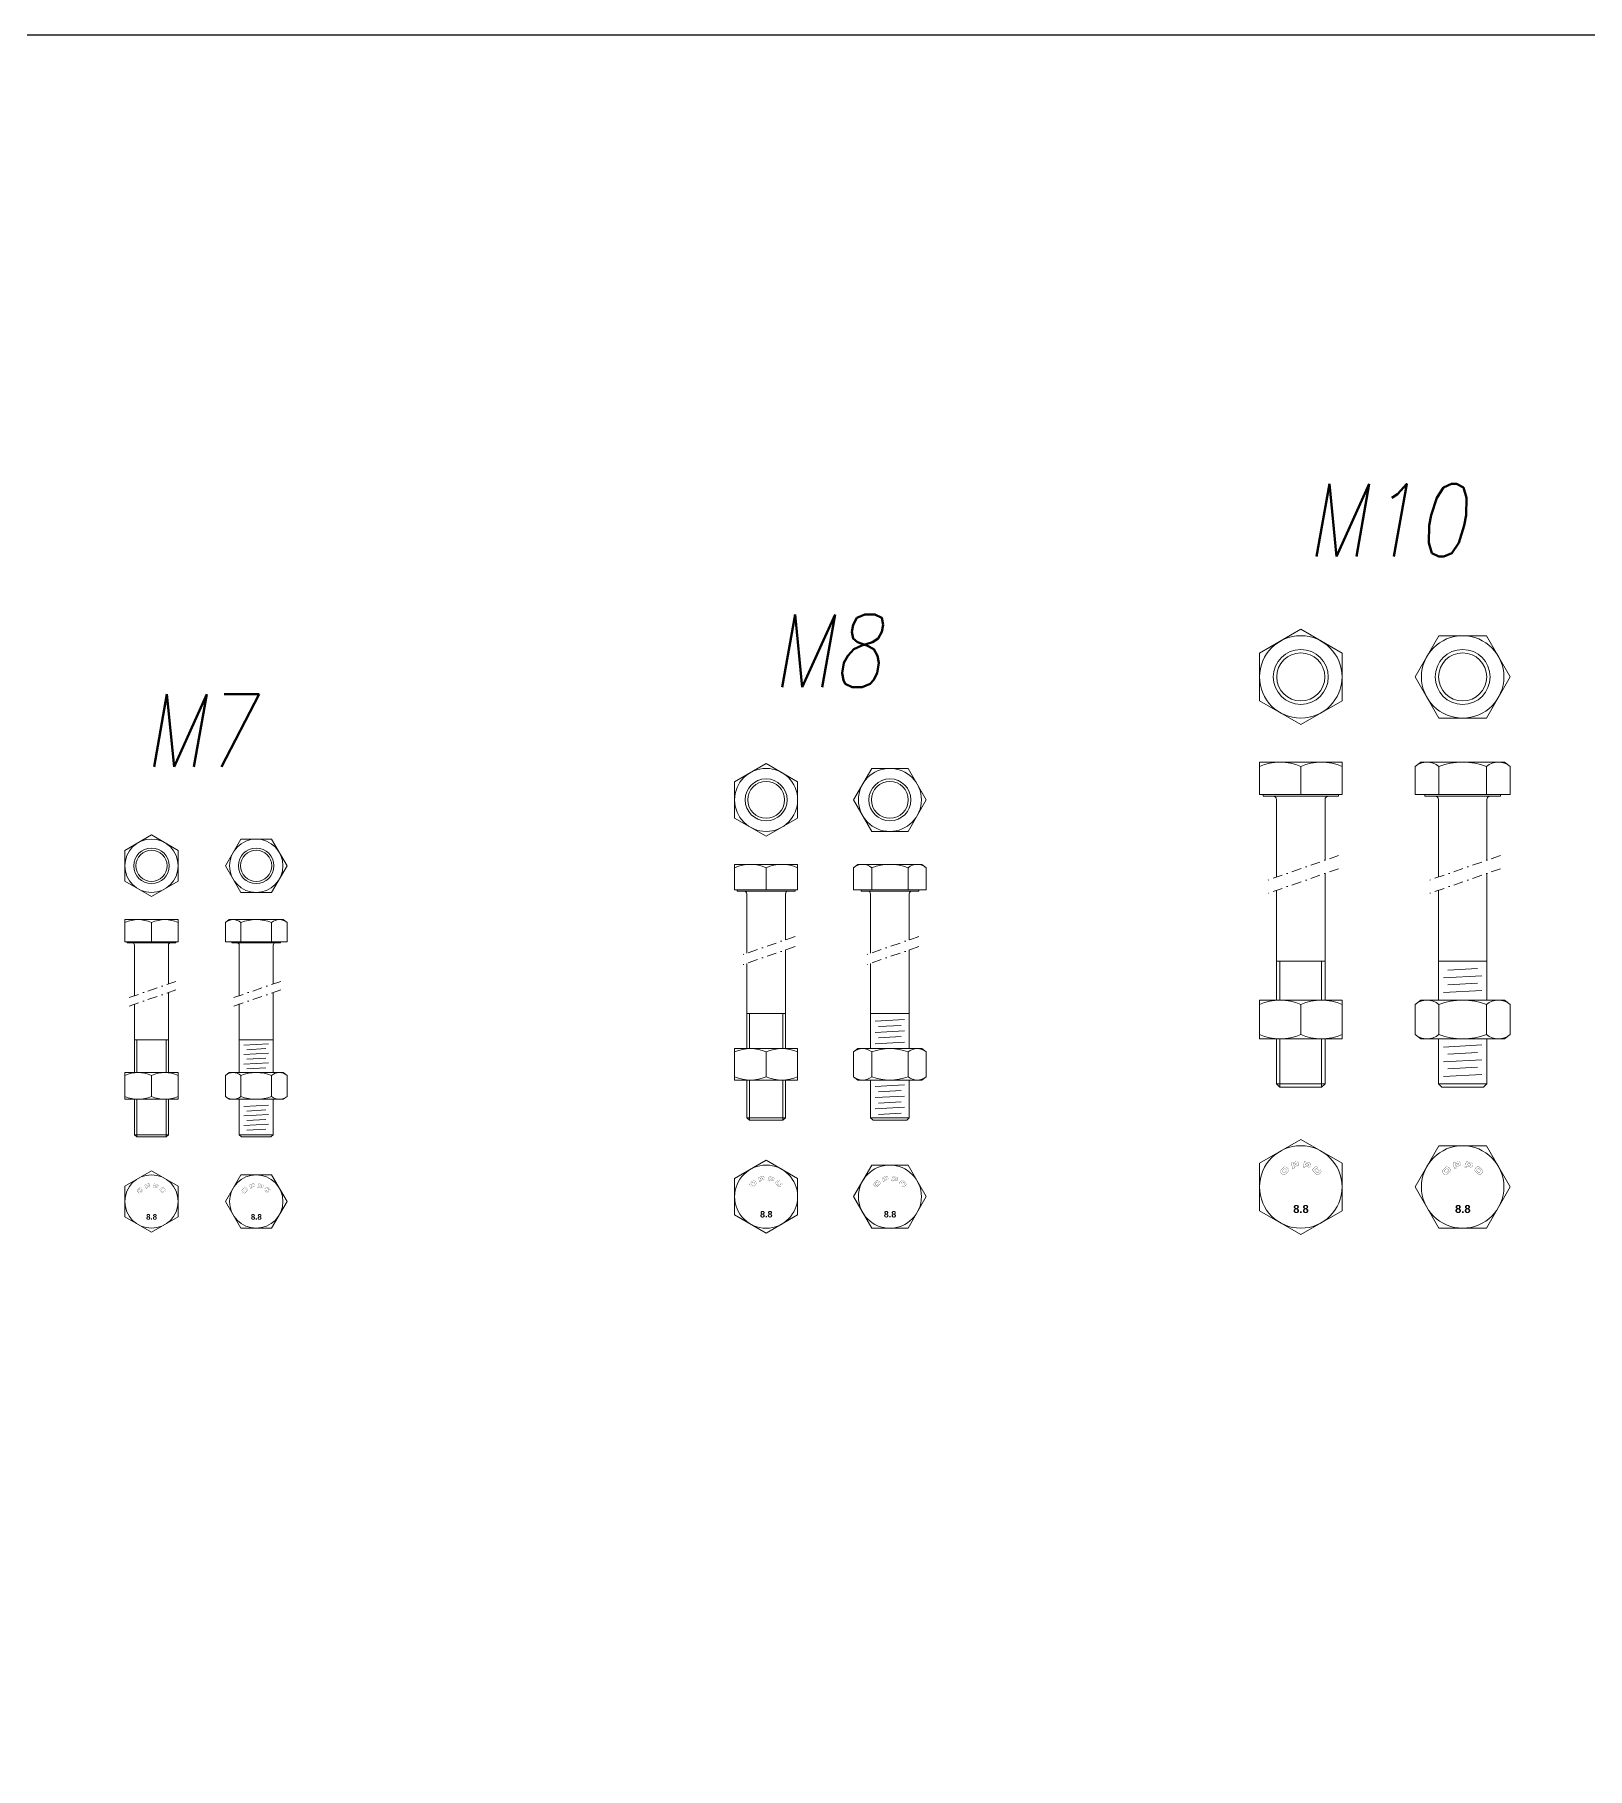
# Model space of a CAD drawing. Header units: millimetres. Extents: x -6949 to 305728, y -55091 to 76684.
# Drawn here: x 772.4 to 1092.6, y -47584.3 to -47226.8 of the extents above; entities that cross this region are included whole.
import ezdxf
from ezdxf.enums import TextEntityAlignment as Align

# ---------------------------------------------------------------- set-up
doc = ezdxf.new("R2010")
doc.units = ezdxf.units.MM
doc.linetypes.add('TRATTO-PUNTO', pattern=[1, 0.5, -0.25, 0, -0.25])
doc.layers.add('bulloni', color=5, linetype='Continuous', lineweight=18)
doc.styles.add('NEGATIVO', font='swissbo.ttf', dxfattribs={"width": 0.8, "oblique": 10})
doc.styles.add('ROMANS', font='romans.shx', dxfattribs={"width": 0.8, "oblique": 10})

msp = doc.modelspace()

# ---------------------------------------------------------------- linework, layer by layer
at = {"color": 251}
msp.add_lwpolyline([(452.3171, -47226.7957), (1779.3608, -47226.7957), (1779.3608, -47941.7281), (452.3171, -47941.7281)], close=True, dxfattribs=at)
at = {"layer": 'bulloni'}
for p, q in [((1041.9903, -47376.8067), (1024.9903, -47376.8067)), ((1024.9903, -47376.8067), (1024.9903, -47383.4525)), ((1033.4903, -47377.6966), (1033.4903, -47383.4525)), ((1041.9903, -47376.8067), (1041.9903, -47383.4525)), ((1058.2226, -47376.8067), (1057.0493, -47377.6966)), ((1057.0493, -47377.6966), (1057.0493, -47383.4525)), ((1075.506, -47376.8067), (1058.2226, -47376.8067)), ((1061.9568, -47383.4525), (1061.9568, -47377.6966)), ((1071.7718, -47377.6966), (1071.7718, -47383.4525)), ((1075.506, -47376.8067), (1076.6793, -47377.6966)), ((1076.6793, -47377.6966), (1076.6793, -47383.4525)), ((1041.9903, -47383.4525), (1024.9903, -47383.4525)), ((1025.6987, -47383.4525), (1025.6987, -47383.8067)), ((1041.282, -47383.8067), (1025.6987, -47383.8067)), ((1028.4903, -47400.4943), (1028.4903, -47384.515)), ((1038.4903, -47397.0267), (1038.4903, -47384.515)), ((1041.282, -47383.4525), (1041.282, -47383.8067)), ((1076.6793, -47383.4525), (1057.0493, -47383.4525)), ((1059.0726, -47383.4525), (1059.0726, -47383.8067)), ((1074.656, -47383.8067), (1059.0726, -47383.8067)), ((1061.8643, -47400.4943), (1061.8643, -47384.515)), ((1071.8643, -47397.0267), (1071.8643, -47384.515)), ((1074.656, -47383.4525), (1074.656, -47383.8067)), ((929.7545, -47397.8769), (916.7545, -47397.8769)), ((916.7545, -47397.8769), (916.7545, -47403.1061)), ((923.2545, -47398.5574), (923.2545, -47403.1061)), ((929.7545, -47397.8769), (929.7545, -47403.1061)), ((942.1675, -47397.8769), (941.2703, -47398.5574)), ((941.2703, -47398.5574), (941.2703, -47403.1061)), ((955.3841, -47397.8769), (942.1675, -47397.8769)), ((945.023, -47403.1061), (945.023, -47398.5574)), ((952.5286, -47398.5574), (952.5286, -47403.1061)), ((955.3841, -47397.8769), (956.2814, -47398.5574)), ((956.2814, -47398.5574), (956.2814, -47403.1061)), ((1038.4903, -47425.8528), (1038.4903, -47399.7571)), ((1071.8643, -47425.8528), (1071.8643, -47399.7571)), ((929.7545, -47403.1061), (916.7545, -47403.1061)), ((917.2962, -47403.1061), (917.2962, -47403.3769)), ((929.2129, -47403.3769), (917.2962, -47403.3769)), ((929.2129, -47403.1061), (929.2129, -47403.3769)), ((956.2814, -47403.1061), (941.2703, -47403.1061)), ((942.8175, -47403.1061), (942.8175, -47403.3769)), ((954.7341, -47403.3769), (942.8175, -47403.3769)), ((954.7341, -47403.1061), (954.7341, -47403.3769)), ((1028.4903, -47425.8528), (1028.4903, -47403.2247)), ((1061.8643, -47425.8528), (1061.8643, -47403.2247)), ((919.2545, -47416.1992), (919.2545, -47403.9186)), ((927.2545, -47413.4251), (927.2545, -47403.9186)), ((944.7758, -47416.1992), (944.7758, -47403.9186)), ((952.7758, -47413.4251), (952.7758, -47403.9186)), ((802.0234, -47409.2711), (791.0234, -47409.2711)), ((791.0234, -47409.2711), (791.0234, -47413.8419)), ((796.5234, -47409.8469), (796.5234, -47413.8419)), ((802.0234, -47409.2711), (802.0234, -47413.8419)), ((812.5266, -47409.2711), (811.7674, -47409.8469)), ((811.7674, -47409.8469), (811.7674, -47413.8419)), ((823.71, -47409.2711), (812.5266, -47409.2711)), ((814.9429, -47413.8419), (814.9429, -47409.8469)), ((821.2937, -47409.8469), (821.2937, -47413.8419)), ((823.71, -47409.2711), (824.4691, -47409.8469)), ((824.4691, -47409.8469), (824.4691, -47413.8419)), ((802.0234, -47413.8419), (791.0234, -47413.8419)), ((791.4817, -47413.8419), (791.4817, -47414.0711)), ((801.565, -47414.0711), (791.4817, -47414.0711)), ((801.565, -47413.8419), (801.565, -47414.0711)), ((824.4691, -47413.8419), (811.7674, -47413.8419)), ((813.0766, -47413.8419), (813.0766, -47414.0711)), ((823.16, -47414.0711), (813.0766, -47414.0711)), ((823.16, -47413.8419), (823.16, -47414.0711)), ((793.0234, -47424.9607), (793.0234, -47414.5294)), ((800.0234, -47422.5334), (800.0234, -47414.5294)), ((814.6183, -47424.8914), (814.6183, -47414.5294)), ((821.6183, -47422.6028), (821.6183, -47414.5294)), ((927.2545, -47435.8567), (927.2545, -47415.5131)), ((952.7758, -47435.8567), (952.7758, -47415.5131)), ((1038.4903, -47417.8067), (1028.4903, -47417.8067)), ((1029.1987, -47425.8528), (1029.1987, -47417.8067)), ((1037.782, -47425.8528), (1037.782, -47417.8067)), ((1071.8643, -47417.8067), (1061.8643, -47417.8067)), ((1071.8643, -47417.8067), (1061.8643, -47417.8067)), ((919.2545, -47435.8567), (919.2545, -47418.2872)), ((944.7758, -47435.8567), (944.7758, -47418.2872)), ((1062.9179, -47421.2639), (1070.8107, -47420.8225)), ((1063.8286, -47419.6951), (1069.9, -47419.3556)), ((800.0234, -47440.8146), (800.0234, -47424.3002)), ((821.6183, -47440.8146), (821.6183, -47424.3695)), ((1062.9179, -47424.2996), (1070.8107, -47423.8582)), ((1063.8286, -47422.7309), (1069.9, -47422.3913)), ((793.0234, -47440.8146), (793.0234, -47426.7275)), ((814.6183, -47440.8146), (814.6183, -47426.6581)), ((1041.9903, -47425.8528), (1024.9903, -47425.8528)), ((1024.9903, -47425.8528), (1024.9903, -47433.8528)), ((1033.4903, -47426.7427), (1033.4903, -47432.9628)), ((1041.9903, -47425.8528), (1041.9903, -47433.8528)), ((1058.2226, -47425.8528), (1057.0493, -47426.7427)), ((1057.0493, -47426.7427), (1057.0493, -47432.9628)), ((1075.506, -47425.8528), (1058.2226, -47425.8528)), ((1061.9568, -47432.9628), (1061.9568, -47426.7427)), ((1071.7718, -47426.7427), (1071.7718, -47432.9628)), ((1075.506, -47425.8528), (1076.6793, -47426.7427)), ((1076.6793, -47426.7427), (1076.6793, -47432.9628)), ((927.2545, -47428.6496), (919.2545, -47428.6496)), ((919.7962, -47435.8567), (919.7962, -47428.6496)), ((926.7129, -47435.8567), (926.7129, -47428.6496)), ((952.7758, -47428.6496), (944.7758, -47428.6496)), ((952.7758, -47428.6496), (944.7758, -47428.6496)), ((945.758, -47430.2041), (951.7937, -47429.8666)), ((945.758, -47432.5256), (951.7937, -47432.188)), ((946.4544, -47431.3259), (951.0972, -47431.0662)), ((800.0234, -47434.0711), (793.0234, -47434.0711)), ((793.4817, -47440.8146), (793.4817, -47434.0711)), ((799.565, -47440.8146), (799.565, -47434.0711)), ((821.6183, -47434.0711), (814.6183, -47434.0711)), ((815.5647, -47435.14), (820.6719, -47434.8544)), ((945.758, -47434.847), (951.7937, -47434.5094)), ((946.4544, -47433.6473), (951.0972, -47433.3877)), ((1041.9903, -47433.8528), (1024.9903, -47433.8528)), ((1028.4903, -47443.0983), (1028.4903, -47433.8528)), ((1029.1987, -47443.8067), (1029.1987, -47433.8528)), ((1037.782, -47443.8067), (1037.782, -47433.8528)), ((1038.4903, -47443.0983), (1038.4903, -47433.8528)), ((1058.2226, -47433.8528), (1057.0493, -47432.9628)), ((1075.506, -47433.8528), (1058.2226, -47433.8528)), ((1061.8643, -47443.0983), (1061.8643, -47433.8528)), ((1062.9179, -47435.5487), (1070.8107, -47435.1073)), ((1071.8643, -47443.0983), (1071.8643, -47433.8528)), ((1075.506, -47433.8528), (1076.6793, -47432.9628)), ((815.5647, -47437.1043), (820.6719, -47436.8187)), ((815.5647, -47439.0686), (820.6719, -47438.7829)), ((816.154, -47436.0892), (820.0826, -47435.8695)), ((816.154, -47438.0535), (820.0826, -47437.8338)), ((929.7545, -47435.8567), (916.7545, -47435.8567)), ((916.7545, -47435.8567), (916.7545, -47442.3567)), ((923.2545, -47436.5372), (923.2545, -47441.6761)), ((929.7545, -47435.8567), (929.7545, -47442.3567)), ((942.1675, -47435.8567), (941.2703, -47436.5372)), ((941.2703, -47436.5372), (941.2703, -47441.6761)), ((955.3841, -47435.8567), (942.1675, -47435.8567)), ((945.023, -47441.6761), (945.023, -47436.5372)), ((952.5286, -47436.5372), (952.5286, -47441.6761)), ((955.3841, -47435.8567), (956.2814, -47436.5372)), ((956.2814, -47436.5372), (956.2814, -47441.6761)), ((1062.9179, -47438.5845), (1070.8107, -47438.143)), ((1063.8286, -47437.0157), (1069.9, -47436.6761)), ((802.0234, -47440.8146), (791.0234, -47440.8146)), ((791.0234, -47440.8146), (791.0234, -47446.3146)), ((796.5234, -47441.3905), (796.5234, -47445.7388)), ((802.0234, -47440.8146), (802.0234, -47446.3146)), ((812.5266, -47440.8146), (811.7674, -47441.3905)), ((811.7674, -47441.3905), (811.7674, -47445.7388)), ((823.71, -47440.8146), (812.5266, -47440.8146)), ((814.9429, -47445.7388), (814.9429, -47441.3905)), ((816.154, -47440.0178), (820.0826, -47439.798)), ((821.2937, -47441.3905), (821.2937, -47445.7388)), ((823.71, -47440.8146), (824.4691, -47441.3905)), ((824.4691, -47441.3905), (824.4691, -47445.7388)), ((929.7545, -47442.3567), (916.7545, -47442.3567)), ((919.2545, -47450.1079), (919.2545, -47442.3567)), ((919.7962, -47450.6496), (919.7962, -47442.3567)), ((926.7129, -47450.6496), (926.7129, -47442.3567)), ((927.2545, -47450.1079), (927.2545, -47442.3567)), ((942.1675, -47442.3567), (941.2703, -47441.6761)), ((955.3841, -47442.3567), (942.1675, -47442.3567)), ((944.7758, -47450.1079), (944.7758, -47442.3567)), ((952.7758, -47450.1079), (952.7758, -47442.3567)), ((955.3841, -47442.3567), (956.2814, -47441.6761)), ((1062.9179, -47441.6202), (1070.8107, -47441.1787)), ((1063.8286, -47440.0514), (1069.9, -47439.7118)), ((802.0234, -47446.3146), (791.0234, -47446.3146)), ((793.0234, -47453.6128), (793.0234, -47446.3146)), ((793.4817, -47454.0711), (793.4817, -47446.3146)), ((799.565, -47454.0711), (799.565, -47446.3146)), ((800.0234, -47453.6128), (800.0234, -47446.3146)), ((812.5266, -47446.3146), (811.7674, -47445.7388)), ((823.71, -47446.3146), (812.5266, -47446.3146)), ((814.6183, -47453.6128), (814.6183, -47446.3146)), ((821.6183, -47453.6128), (821.6183, -47446.3146)), ((823.71, -47446.3146), (824.4691, -47445.7388)), ((945.758, -47443.6536), (951.7937, -47443.316)), ((945.758, -47445.975), (951.7937, -47445.6374)), ((946.4544, -47444.7754), (951.0972, -47444.5157)), ((1029.1987, -47443.8067), (1028.4903, -47443.0983)), ((1038.4903, -47443.0983), (1028.4903, -47443.0983)), ((1037.782, -47443.8067), (1029.1987, -47443.8067)), ((1038.4903, -47443.0983), (1037.782, -47443.8067)), ((1062.5726, -47443.8067), (1061.8643, -47443.0983)), ((1071.8643, -47443.0983), (1061.8643, -47443.0983)), ((1071.156, -47443.8067), (1062.5726, -47443.8067)), ((1071.8643, -47443.0983), (1071.156, -47443.8067)), ((815.5647, -47447.7817), (820.6719, -47447.4961)), ((815.5647, -47449.746), (820.6719, -47449.4604)), ((816.154, -47448.7309), (820.0826, -47448.5112)), ((945.758, -47448.2964), (951.7937, -47447.9589)), ((946.4544, -47447.0968), (951.0972, -47446.8371)), ((946.4544, -47449.4182), (951.0972, -47449.1585)), ((793.4817, -47454.0711), (793.0234, -47453.6128)), ((800.0234, -47453.6128), (793.0234, -47453.6128)), ((800.0234, -47453.6128), (799.565, -47454.0711)), ((815.0766, -47454.0711), (814.6183, -47453.6128)), ((814.6183, -47453.6128), (821.6183, -47453.6128)), ((815.5647, -47451.7103), (820.6719, -47451.4246)), ((816.154, -47450.6952), (820.0826, -47450.4755)), ((816.154, -47452.6595), (820.0826, -47452.4397)), ((821.6183, -47453.6128), (821.16, -47454.0711)), ((919.7962, -47450.6496), (919.2545, -47450.1079)), ((927.2545, -47450.1079), (919.2545, -47450.1079)), ((926.7129, -47450.6496), (919.7962, -47450.6496)), ((927.2545, -47450.1079), (926.7129, -47450.6496)), ((945.3175, -47450.6496), (944.7758, -47450.1079)), ((952.7758, -47450.1079), (944.7758, -47450.1079)), ((952.2341, -47450.6496), (945.3175, -47450.6496)), ((952.7758, -47450.1079), (952.2341, -47450.6496)), ((799.565, -47454.0711), (793.4817, -47454.0711)), ((821.16, -47454.0711), (815.0766, -47454.0711))]:
    msp.add_line(p, q, dxfattribs=at)
at = {"layer": 'bulloni', "linetype": 'TRATTO-PUNTO', "ltscale": 4}
for p, q in [((1041.2908, -47396.0556), (1026.2583, -47401.2682)), ((1074.6648, -47396.0556), (1059.6323, -47401.2682)), ((1041.2908, -47398.786), (1026.2583, -47403.9987)), ((1074.6648, -47398.786), (1059.6323, -47403.9987)), ((929.2196, -47412.7437), (917.7242, -47416.7298)), ((954.7409, -47412.7437), (943.2455, -47416.7298)), ((929.2196, -47414.8317), (917.7242, -47418.8178)), ((954.7409, -47414.8317), (943.2455, -47418.8178)), ((801.5707, -47421.9969), (791.8438, -47425.3697)), ((801.5707, -47423.7636), (791.8438, -47427.1365)), ((823.1656, -47421.9969), (813.4388, -47425.3697)), ((823.1656, -47423.7636), (813.4388, -47427.1365))]:
    msp.add_line(p, q, dxfattribs=at)
at = {"layer": 'bulloni'}
for points in [[(1033.4903, -47369.039), (1041.9903, -47364.1315), (1041.9903, -47354.3166), (1033.4903, -47349.4091), (1024.9903, -47354.3166), (1024.9903, -47364.1315)], [(1057.0493, -47359.2241), (1061.9568, -47367.7241), (1071.7718, -47367.7241), (1076.6793, -47359.2241), (1071.7718, -47350.7241), (1061.9568, -47350.7241)], [(923.2545, -47392.084), (929.7545, -47388.3312), (929.7545, -47380.8257), (923.2545, -47377.0729), (916.7545, -47380.8257), (916.7545, -47388.3312)], [(941.2703, -47384.5784), (945.023, -47391.0784), (952.5286, -47391.0784), (956.2814, -47384.5784), (952.5286, -47378.0784), (945.023, -47378.0784)], [(796.5234, -47404.5156), (802.0234, -47401.3401), (802.0234, -47394.9893), (796.5234, -47391.8139), (791.0234, -47394.9893), (791.0234, -47401.3401)], [(811.7674, -47398.1647), (814.9429, -47403.6647), (821.2937, -47403.6647), (824.4691, -47398.1647), (821.2937, -47392.6647), (814.9429, -47392.6647)], [(1033.4903, -47474.2042), (1041.9903, -47469.2967), (1041.9903, -47459.4817), (1033.4903, -47454.5743), (1024.9903, -47459.4817), (1024.9903, -47469.2967)], [(1057.0493, -47464.3892), (1061.9568, -47472.8892), (1071.7718, -47472.8892), (1076.6793, -47464.3892), (1071.7718, -47455.8892), (1061.9568, -47455.8892)], [(923.2545, -47473.8948), (929.7545, -47470.142), (929.7545, -47462.6364), (923.2545, -47458.8837), (916.7545, -47462.6364), (916.7545, -47470.142)], [(941.2703, -47466.3892), (945.023, -47472.8892), (952.5286, -47472.8892), (956.2814, -47466.3892), (952.5286, -47459.8892), (945.023, -47459.8892)], [(796.5234, -47473.7401), (802.0234, -47470.5646), (802.0234, -47464.2138), (796.5234, -47461.0384), (791.0234, -47464.2138), (791.0234, -47470.5646)], [(811.7674, -47467.3892), (814.9429, -47472.8892), (821.2937, -47472.8892), (824.4691, -47467.3892), (821.2937, -47461.8892), (814.9429, -47461.8892)]]:
    msp.add_lwpolyline(points, close=True, dxfattribs=at)
for points, const_width in [([(1030.8429, -47460.6018), (1030.9691, -47460.7833), (1030.9925, -47460.9489), (1030.9216, -47461.1146), (1030.7797, -47461.2882), (1030.3614, -47461.7064), (1030.1878, -47461.8483), (1030.022, -47461.9194), (1029.8526, -47461.8997), (1029.675, -47461.7696), (1029.4186, -47461.5131), (1029.2884, -47461.3355), (1029.2686, -47461.166), (1029.3397, -47461.0002), (1029.4856, -47460.8306), (1029.9039, -47460.4124), (1030.0734, -47460.2664), (1030.2391, -47460.1955), (1030.4049, -47460.2191), (1030.5864, -47460.3453), (1030.8429, -47460.6018)], 0.0452), ([(1030.397, -47460.7005), (1030.2391, -47460.5979), (1030.1563, -47460.6096), (1030.0616, -47460.6807), (1029.7539, -47460.9884), (1029.6789, -47461.087), (1029.6671, -47461.1699), (1029.6988, -47461.2487), (1029.7697, -47461.3278), (1029.8565, -47461.4146), (1029.9394, -47461.4894), (1030.0183, -47461.5211), (1030.0931, -47461.5093), (1030.1801, -47461.4382), (1030.5114, -47461.1068), (1030.5785, -47461.0239), (1030.5903, -47460.9491), (1030.5587, -47460.8701), (1030.4838, -47460.7873), (1030.397, -47460.7005)], 0.0452), ([(1031.804, -47460.5997), (1032.1544, -47460.5059), (1032.0764, -47460.2149), (1032.7824, -47460.0257), (1032.9354, -47459.95), (1033.0092, -47459.8379), (1033.0313, -47459.7049), (1033.013, -47459.5711), (1032.9855, -47459.4687), (1032.9273, -47459.3168), (1032.8294, -47459.2103), (1032.6786, -47459.1641), (1032.4598, -47459.1879), (1031.495, -47459.4464), (1031.804, -47460.5997)], 0.0452), ([(1031.9205, -47459.6329), (1032.4433, -47459.4928), (1032.5705, -47459.4933), (1032.6287, -47459.5816), (1032.6403, -47459.6249), (1032.6379, -47459.7237), (1032.5564, -47459.786), (1032.0014, -47459.9347), (1031.9205, -47459.6329)], 0.0452), ([(1033.9425, -47460.294), (1034.2929, -47460.3878), (1034.3708, -47460.0969), (1035.0766, -47460.286), (1035.2471, -47460.2969), (1035.3671, -47460.2368), (1035.4528, -47460.1326), (1035.5036, -47460.0076), (1035.531, -47459.9052), (1035.5568, -47459.7445), (1035.5253, -47459.6033), (1035.4175, -47459.4879), (1035.2161, -47459.3991), (1034.2515, -47459.1407), (1033.9425, -47460.294)], 0.0452), ([(1034.5268, -47459.5149), (1035.0493, -47459.6549), (1035.1592, -47459.7189), (1035.1657, -47459.8246), (1035.1541, -47459.8678), (1035.1026, -47459.9522), (1035.0009, -47459.9654), (1034.4459, -47459.8167), (1034.5268, -47459.5149)], 0.0452), ([(1036.1041, -47460.5692), (1035.9778, -47460.7507), (1035.9544, -47460.9164), (1036.0253, -47461.082), (1036.1672, -47461.2556), (1036.5855, -47461.6738), (1036.7591, -47461.8157), (1036.9249, -47461.8869), (1037.0943, -47461.8671), (1037.2719, -47461.737), (1037.5284, -47461.4805), (1037.6585, -47461.3029), (1037.6783, -47461.1334), (1037.6072, -47460.9676), (1037.4613, -47460.798), (1037.043, -47460.3798), (1036.8735, -47460.2339), (1036.7078, -47460.1629), (1036.542, -47460.1865), (1036.3605, -47460.3127), (1036.1041, -47460.5692)], 0.0452), ([(1036.55, -47460.6679), (1036.7078, -47460.5653), (1036.7906, -47460.577), (1036.8853, -47460.6481), (1037.193, -47460.9558), (1037.268, -47461.0544), (1037.2798, -47461.1373), (1037.2481, -47461.2161), (1037.1772, -47461.2952), (1037.0904, -47461.382), (1037.0075, -47461.4568), (1036.9286, -47461.4885), (1036.8538, -47461.4767), (1036.7668, -47461.4056), (1036.4355, -47461.0742), (1036.3685, -47460.9913), (1036.3567, -47460.9165), (1036.3882, -47460.8375), (1036.4632, -47460.7547), (1036.55, -47460.6679)], 0.0452), ([(1064.2168, -47460.6018), (1064.3431, -47460.7833), (1064.3665, -47460.9489), (1064.2956, -47461.1146), (1064.1536, -47461.2882), (1063.7354, -47461.7064), (1063.5618, -47461.8483), (1063.396, -47461.9194), (1063.2266, -47461.8997), (1063.049, -47461.7696), (1062.7925, -47461.5131), (1062.6624, -47461.3355), (1062.6426, -47461.166), (1062.7137, -47461.0002), (1062.8596, -47460.8306), (1063.2779, -47460.4124), (1063.4474, -47460.2664), (1063.6131, -47460.1955), (1063.7789, -47460.2191), (1063.9604, -47460.3453), (1064.2168, -47460.6018)], 0.0452), ([(1063.7709, -47460.7005), (1063.6131, -47460.5979), (1063.5303, -47460.6096), (1063.4356, -47460.6807), (1063.1279, -47460.9884), (1063.0529, -47461.087), (1063.0411, -47461.1699), (1063.0728, -47461.2487), (1063.1437, -47461.3278), (1063.2305, -47461.4146), (1063.3134, -47461.4894), (1063.3923, -47461.5211), (1063.4671, -47461.5093), (1063.5541, -47461.4382), (1063.8854, -47461.1068), (1063.9524, -47461.0239), (1063.9642, -47460.9491), (1063.9327, -47460.8701), (1063.8577, -47460.7873), (1063.7709, -47460.7005)], 0.0452), ([(1065.178, -47460.5997), (1065.5284, -47460.5059), (1065.4504, -47460.2149), (1066.1564, -47460.0257), (1066.3093, -47459.95), (1066.3832, -47459.8379), (1066.4053, -47459.7049), (1066.3869, -47459.5711), (1066.3595, -47459.4687), (1066.3013, -47459.3168), (1066.2034, -47459.2103), (1066.0526, -47459.1641), (1065.8337, -47459.1879), (1064.869, -47459.4464), (1065.178, -47460.5997)], 0.0452), ([(1065.2945, -47459.6329), (1065.8172, -47459.4928), (1065.9444, -47459.4933), (1066.0026, -47459.5816), (1066.0142, -47459.6249), (1066.0119, -47459.7237), (1065.9303, -47459.786), (1065.3753, -47459.9347), (1065.2945, -47459.6329)], 0.0452), ([(1067.3165, -47460.294), (1067.6668, -47460.3878), (1067.7448, -47460.0969), (1068.4506, -47460.286), (1068.6211, -47460.2969), (1068.7411, -47460.2368), (1068.8267, -47460.1326), (1068.8775, -47460.0076), (1068.905, -47459.9052), (1068.9307, -47459.7445), (1068.8992, -47459.6033), (1068.7915, -47459.4879), (1068.59, -47459.3991), (1067.6255, -47459.1407), (1067.3165, -47460.294)], 0.0452), ([(1067.9007, -47459.5149), (1068.4233, -47459.6549), (1068.5332, -47459.7189), (1068.5397, -47459.8246), (1068.5281, -47459.8678), (1068.4766, -47459.9522), (1068.3749, -47459.9654), (1067.8199, -47459.8167), (1067.9007, -47459.5149)], 0.0452), ([(1069.478, -47460.5692), (1069.3518, -47460.7507), (1069.3284, -47460.9164), (1069.3993, -47461.082), (1069.5412, -47461.2556), (1069.9595, -47461.6738), (1070.1331, -47461.8157), (1070.2989, -47461.8869), (1070.4683, -47461.8671), (1070.6459, -47461.737), (1070.9023, -47461.4805), (1071.0324, -47461.3029), (1071.0523, -47461.1334), (1070.9812, -47460.9676), (1070.8353, -47460.798), (1070.417, -47460.3798), (1070.2475, -47460.2339), (1070.0818, -47460.1629), (1069.916, -47460.1865), (1069.7345, -47460.3127), (1069.478, -47460.5692)], 0.0452), ([(1069.9239, -47460.6679), (1070.0818, -47460.5653), (1070.1646, -47460.577), (1070.2593, -47460.6481), (1070.567, -47460.9558), (1070.642, -47461.0544), (1070.6538, -47461.1373), (1070.6221, -47461.2161), (1070.5512, -47461.2952), (1070.4644, -47461.382), (1070.3815, -47461.4568), (1070.3026, -47461.4885), (1070.2278, -47461.4767), (1070.1408, -47461.4056), (1069.8095, -47461.0742), (1069.7424, -47460.9913), (1069.7306, -47460.9165), (1069.7622, -47460.8375), (1069.8371, -47460.7547), (1069.9239, -47460.6679)], 0.0452), ([(795.343, -47464.7366), (795.5882, -47464.6709), (795.5336, -47464.4672), (796.0278, -47464.3348), (796.1349, -47464.2817), (796.1866, -47464.2033), (796.2021, -47464.1102), (796.1892, -47464.0166), (796.17, -47463.9449), (796.1293, -47463.8385), (796.0607, -47463.7639), (795.9552, -47463.7316), (795.802, -47463.7483), (795.1266, -47463.9293), (795.343, -47464.7366)], 0.0316), ([(795.4245, -47464.0598), (795.7904, -47463.9618), (795.8795, -47463.9621), (795.9202, -47464.0239), (795.9283, -47464.0542), (795.9267, -47464.1234), (795.8696, -47464.167), (795.4811, -47464.2711), (795.4245, -47464.0598)], 0.0316), ([(796.8399, -47464.5225), (797.0851, -47464.5883), (797.1397, -47464.3846), (797.6338, -47464.517), (797.7531, -47464.5246), (797.8371, -47464.4825), (797.8971, -47464.4096), (797.9326, -47464.3221), (797.9518, -47464.2504), (797.9699, -47464.1379), (797.9478, -47464.0391), (797.8724, -47463.9583), (797.7314, -47463.8961), (797.0562, -47463.7152), (796.8399, -47464.5225)], 0.0316), ([(797.2489, -47463.9772), (797.6147, -47464.0752), (797.6916, -47464.12), (797.6961, -47464.194), (797.688, -47464.2242), (797.652, -47464.2833), (797.5808, -47464.2926), (797.1923, -47464.1885), (797.2489, -47463.9772)], 0.0316), ([(816.9379, -47464.7366), (817.1831, -47464.6709), (817.1286, -47464.4672), (817.6228, -47464.3348), (817.7298, -47464.2817), (817.7815, -47464.2033), (817.797, -47464.1102), (817.7841, -47464.0166), (817.7649, -47463.9449), (817.7242, -47463.8385), (817.6557, -47463.7639), (817.5501, -47463.7316), (817.3969, -47463.7483), (816.7216, -47463.9293), (816.9379, -47464.7366)], 0.0316), ([(817.0194, -47464.0598), (817.3854, -47463.9618), (817.4744, -47463.9621), (817.5151, -47464.0239), (817.5232, -47464.0542), (817.5216, -47464.1234), (817.4645, -47464.167), (817.076, -47464.2711), (817.0194, -47464.0598)], 0.0316), ([(818.4348, -47464.5225), (818.6801, -47464.5883), (818.7346, -47464.3846), (819.2287, -47464.517), (819.3481, -47464.5246), (819.4321, -47464.4825), (819.492, -47464.4096), (819.5276, -47464.3221), (819.5468, -47464.2504), (819.5648, -47464.1379), (819.5428, -47464.0391), (819.4673, -47463.9583), (819.3263, -47463.8961), (818.6511, -47463.7152), (818.4348, -47464.5225)], 0.0316), ([(818.8438, -47463.9772), (819.2096, -47464.0752), (819.2865, -47464.12), (819.2911, -47464.194), (819.283, -47464.2242), (819.2469, -47464.2833), (819.1757, -47464.2926), (818.7872, -47464.1885), (818.8438, -47463.9772)], 0.0316), ([(921.1366, -47463.3593), (921.2375, -47463.5045), (921.2563, -47463.637), (921.1995, -47463.7695), (921.086, -47463.9084), (920.7514, -47464.243), (920.6126, -47464.3565), (920.4799, -47464.4134), (920.3444, -47464.3976), (920.2023, -47464.2935), (919.9971, -47464.0884), (919.893, -47463.9463), (919.8771, -47463.8106), (919.934, -47463.678), (920.0508, -47463.5424), (920.3854, -47463.2077), (920.521, -47463.091), (920.6535, -47463.0342), (920.7862, -47463.0531), (920.9314, -47463.1541), (921.1366, -47463.3593)], 0.0361), ([(920.7799, -47463.4383), (920.6535, -47463.3562), (920.5873, -47463.3655), (920.5116, -47463.4224), (920.2654, -47463.6685), (920.2054, -47463.7474), (920.196, -47463.8137), (920.2213, -47463.8768), (920.2781, -47463.9401), (920.3475, -47464.0095), (920.4138, -47464.0694), (920.4769, -47464.0947), (920.5368, -47464.0852), (920.6063, -47464.0284), (920.8714, -47463.7633), (920.925, -47463.697), (920.9345, -47463.6371), (920.9093, -47463.5739), (920.8493, -47463.5077), (920.7799, -47463.4383)], 0.0361), ([(921.9055, -47463.3576), (922.1858, -47463.2825), (922.1234, -47463.0497), (922.6882, -47462.8984), (922.8106, -47462.8378), (922.8696, -47462.7481), (922.8873, -47462.6418), (922.8727, -47462.5348), (922.8507, -47462.4528), (922.8041, -47462.3313), (922.7258, -47462.246), (922.6052, -47462.2091), (922.4301, -47462.2282), (921.6583, -47462.435), (921.9055, -47463.3576)], 0.0361), ([(921.9987, -47462.5842), (922.4169, -47462.4721), (922.5186, -47462.4725), (922.5652, -47462.5431), (922.5745, -47462.5777), (922.5726, -47462.6568), (922.5074, -47462.7066), (922.0634, -47462.8256), (921.9987, -47462.5842)], 0.0361), ([(923.6163, -47463.113), (923.8966, -47463.1881), (923.9589, -47462.9553), (924.5236, -47463.1066), (924.66, -47463.1154), (924.756, -47463.0673), (924.8245, -47462.984), (924.8651, -47462.8839), (924.8871, -47462.802), (924.9077, -47462.6735), (924.8825, -47462.5605), (924.7963, -47462.4681), (924.6351, -47462.3971), (923.8635, -47462.1904), (923.6163, -47463.113)], 0.0361), ([(924.0837, -47462.4898), (924.5017, -47462.6018), (924.5897, -47462.653), (924.5949, -47462.7375), (924.5856, -47462.7721), (924.5444, -47462.8396), (924.463, -47462.8502), (924.019, -47462.7312), (924.0837, -47462.4898)], 0.0361), ([(925.3455, -47463.3332), (925.2446, -47463.4784), (925.2258, -47463.6109), (925.2826, -47463.7435), (925.3961, -47463.8823), (925.7307, -47464.2169), (925.8695, -47464.3304), (926.0022, -47464.3873), (926.1377, -47464.3715), (926.2798, -47464.2675), (926.485, -47464.0623), (926.5891, -47463.9202), (926.605, -47463.7846), (926.5481, -47463.6519), (926.4313, -47463.5163), (926.0967, -47463.1817), (925.9611, -47463.0649), (925.8286, -47463.0082), (925.6959, -47463.027), (925.5507, -47463.128), (925.3455, -47463.3332)], 0.0361), ([(925.7022, -47463.4122), (925.8286, -47463.3301), (925.8948, -47463.3394), (925.9705, -47463.3963), (926.2167, -47463.6425), (926.2767, -47463.7213), (926.2861, -47463.7877), (926.2608, -47463.8508), (926.204, -47463.914), (926.1346, -47463.9834), (926.0683, -47464.0433), (926.0052, -47464.0686), (925.9453, -47464.0592), (925.8758, -47464.0023), (925.6107, -47463.7372), (925.557, -47463.6709), (925.5476, -47463.611), (925.5728, -47463.5478), (925.6328, -47463.4816), (925.7022, -47463.4122)], 0.0361), ([(946.6578, -47463.3593), (946.7588, -47463.5045), (946.7776, -47463.637), (946.7208, -47463.7695), (946.6073, -47463.9084), (946.2727, -47464.243), (946.1338, -47464.3565), (946.0012, -47464.4134), (945.8657, -47464.3976), (945.7236, -47464.2935), (945.5184, -47464.0884), (945.4143, -47463.9463), (945.3984, -47463.8106), (945.4553, -47463.678), (945.5721, -47463.5424), (945.9067, -47463.2077), (946.0423, -47463.091), (946.1748, -47463.0342), (946.3075, -47463.0531), (946.4527, -47463.1541), (946.6578, -47463.3593)], 0.0361), ([(946.3011, -47463.4383), (946.1748, -47463.3562), (946.1086, -47463.3655), (946.0329, -47463.4224), (945.7867, -47463.6685), (945.7267, -47463.7474), (945.7172, -47463.8137), (945.7426, -47463.8768), (945.7993, -47463.9401), (945.8688, -47464.0095), (945.9351, -47464.0694), (945.9982, -47464.0947), (946.0581, -47464.0852), (946.1276, -47464.0284), (946.3927, -47463.7633), (946.4463, -47463.697), (946.4558, -47463.6371), (946.4306, -47463.5739), (946.3706, -47463.5077), (946.3011, -47463.4383)], 0.0361), ([(947.4268, -47463.3576), (947.7071, -47463.2825), (947.6447, -47463.0497), (948.2095, -47462.8984), (948.3318, -47462.8378), (948.3909, -47462.7481), (948.4086, -47462.6418), (948.3939, -47462.5348), (948.372, -47462.4528), (948.3254, -47462.3313), (948.2471, -47462.246), (948.1265, -47462.2091), (947.9514, -47462.2282), (947.1796, -47462.435), (947.4268, -47463.3576)], 0.0361), ([(947.5199, -47462.5842), (947.9382, -47462.4721), (948.0399, -47462.4725), (948.0865, -47462.5431), (948.0958, -47462.5777), (948.0939, -47462.6568), (948.0287, -47462.7066), (947.5846, -47462.8256), (947.5199, -47462.5842)], 0.0361), ([(949.1376, -47463.113), (949.4178, -47463.1881), (949.4802, -47462.9553), (950.0449, -47463.1066), (950.1813, -47463.1154), (950.2773, -47463.0673), (950.3458, -47462.984), (950.3864, -47462.8839), (950.4084, -47462.802), (950.429, -47462.6735), (950.4038, -47462.5605), (950.3176, -47462.4681), (950.1564, -47462.3971), (949.3848, -47462.1904), (949.1376, -47463.113)], 0.0361), ([(949.605, -47462.4898), (950.023, -47462.6018), (950.1109, -47462.653), (950.1161, -47462.7375), (950.1069, -47462.7721), (950.0657, -47462.8396), (949.9843, -47462.8502), (949.5403, -47462.7312), (949.605, -47462.4898)], 0.0361), ([(950.8668, -47463.3332), (950.7658, -47463.4784), (950.7471, -47463.6109), (950.8038, -47463.7435), (950.9174, -47463.8823), (951.252, -47464.2169), (951.3908, -47464.3304), (951.5235, -47464.3873), (951.659, -47464.3715), (951.8011, -47464.2675), (952.0063, -47464.0623), (952.1103, -47463.9202), (952.1262, -47463.7846), (952.0693, -47463.6519), (951.9526, -47463.5163), (951.618, -47463.1817), (951.4824, -47463.0649), (951.3498, -47463.0082), (951.2172, -47463.027), (951.072, -47463.128), (950.8668, -47463.3332)], 0.0361), ([(951.2235, -47463.4122), (951.3498, -47463.3301), (951.416, -47463.3394), (951.4918, -47463.3963), (951.738, -47463.6425), (951.798, -47463.7213), (951.8074, -47463.7877), (951.7821, -47463.8508), (951.7253, -47463.914), (951.6559, -47463.9834), (951.5895, -47464.0433), (951.5265, -47464.0686), (951.4666, -47464.0592), (951.397, -47464.0023), (951.132, -47463.7372), (951.0783, -47463.6709), (951.0689, -47463.611), (951.0941, -47463.5478), (951.1541, -47463.4816), (951.2235, -47463.4122)], 0.0361), ([(794.6701, -47464.738), (794.7585, -47464.8651), (794.7749, -47464.981), (794.7252, -47465.097), (794.6259, -47465.2185), (794.3331, -47465.5113), (794.2116, -47465.6106), (794.0956, -47465.6604), (793.977, -47465.6466), (793.8527, -47465.5555), (793.6731, -47465.376), (793.5821, -47465.2516), (793.5681, -47465.133), (793.6179, -47465.0169), (793.7201, -47464.8982), (794.0129, -47464.6054), (794.1315, -47464.5033), (794.2475, -47464.4536), (794.3636, -47464.4701), (794.4906, -47464.5585), (794.6701, -47464.738)], 0.0316), ([(794.358, -47464.8071), (794.2475, -47464.7353), (794.1896, -47464.7435), (794.1233, -47464.7932), (793.9079, -47465.0086), (793.8554, -47465.0776), (793.8471, -47465.1357), (793.8693, -47465.1909), (793.919, -47465.2462), (793.9797, -47465.307), (794.0377, -47465.3593), (794.0929, -47465.3815), (794.1453, -47465.3732), (794.2062, -47465.3235), (794.4381, -47465.0916), (794.4851, -47465.0335), (794.4933, -47464.9811), (794.4713, -47464.9258), (794.4188, -47464.8679), (794.358, -47464.8071)], 0.0316), ([(798.353, -47464.7152), (798.2646, -47464.8423), (798.2482, -47464.9582), (798.2979, -47465.0742), (798.3972, -47465.1957), (798.69, -47465.4885), (798.8115, -47465.5878), (798.9276, -47465.6376), (799.0461, -47465.6238), (799.1705, -47465.5327), (799.35, -47465.3531), (799.4411, -47465.2288), (799.455, -47465.1101), (799.4052, -47464.9941), (799.303, -47464.8754), (799.0103, -47464.5826), (798.8916, -47464.4805), (798.7756, -47464.4308), (798.6596, -47464.4473), (798.5325, -47464.5357), (798.353, -47464.7152)], 0.0316), ([(798.6651, -47464.7843), (798.7756, -47464.7125), (798.8336, -47464.7206), (798.8998, -47464.7704), (799.1153, -47464.9858), (799.1677, -47465.0548), (799.176, -47465.1129), (799.1538, -47465.1681), (799.1042, -47465.2234), (799.0434, -47465.2841), (798.9854, -47465.3365), (798.9302, -47465.3587), (798.8778, -47465.3504), (798.8169, -47465.3007), (798.585, -47465.0687), (798.5381, -47465.0107), (798.5298, -47464.9583), (798.5519, -47464.903), (798.6044, -47464.8451), (798.6651, -47464.7843)], 0.0316), ([(816.2651, -47464.738), (816.3534, -47464.8651), (816.3698, -47464.981), (816.3202, -47465.097), (816.2208, -47465.2185), (815.9281, -47465.5113), (815.8066, -47465.6106), (815.6905, -47465.6604), (815.5719, -47465.6466), (815.4476, -47465.5555), (815.2681, -47465.376), (815.177, -47465.2516), (815.1631, -47465.133), (815.2128, -47465.0169), (815.315, -47464.8982), (815.6078, -47464.6054), (815.7265, -47464.5033), (815.8424, -47464.4536), (815.9585, -47464.4701), (816.0855, -47464.5585), (816.2651, -47464.738)], 0.0316), ([(815.9529, -47464.8071), (815.8424, -47464.7353), (815.7845, -47464.7435), (815.7182, -47464.7932), (815.5028, -47465.0086), (815.4503, -47465.0776), (815.442, -47465.1357), (815.4642, -47465.1909), (815.5139, -47465.2462), (815.5746, -47465.307), (815.6327, -47465.3593), (815.6879, -47465.3815), (815.7403, -47465.3732), (815.8011, -47465.3235), (816.033, -47465.0916), (816.08, -47465.0335), (816.0882, -47464.9811), (816.0662, -47464.9258), (816.0137, -47464.8679), (815.9529, -47464.8071)], 0.0316), ([(819.9479, -47464.7152), (819.8595, -47464.8423), (819.8431, -47464.9582), (819.8928, -47465.0742), (819.9921, -47465.1957), (820.2849, -47465.4885), (820.4064, -47465.5878), (820.5225, -47465.6376), (820.6411, -47465.6238), (820.7654, -47465.5327), (820.9449, -47465.3531), (821.036, -47465.2288), (821.0499, -47465.1101), (821.0001, -47464.9941), (820.898, -47464.8754), (820.6052, -47464.5826), (820.4865, -47464.4805), (820.3706, -47464.4308), (820.2545, -47464.4473), (820.1274, -47464.5357), (819.9479, -47464.7152)], 0.0316), ([(820.26, -47464.7843), (820.3706, -47464.7125), (820.4285, -47464.7206), (820.4948, -47464.7704), (820.7102, -47464.9858), (820.7627, -47465.0548), (820.7709, -47465.1129), (820.7488, -47465.1681), (820.6991, -47465.2234), (820.6383, -47465.2841), (820.5803, -47465.3365), (820.5251, -47465.3587), (820.4727, -47465.3504), (820.4119, -47465.3007), (820.1799, -47465.0687), (820.133, -47465.0107), (820.1247, -47464.9583), (820.1468, -47464.903), (820.1993, -47464.8451), (820.26, -47464.7843)], 0.0316)]:
    msp.add_lwpolyline(points, dxfattribs=dict(at, const_width=const_width))
for centre, radius in [((1033.4903, -47359.2241), 8.5), ((1066.8643, -47359.2241), 8.5), ((1033.4903, -47359.2241), 5.6667), ((1033.4903, -47359.2241), 4.9583), ((1066.8643, -47359.2241), 5.6667), ((1066.8643, -47359.2241), 4.9583), ((923.2545, -47384.5784), 6.5), ((948.7758, -47384.5784), 6.5), ((923.2545, -47384.5784), 4.3333), ((923.2545, -47384.5784), 3.7917), ((948.7758, -47384.5784), 4.3333), ((948.7758, -47384.5784), 3.7917), ((796.5234, -47398.1647), 5.5), ((818.1183, -47398.1647), 5.5), ((796.5234, -47398.1647), 3.6667), ((796.5234, -47398.1647), 3.2083), ((818.1183, -47398.1647), 3.6667), ((818.1183, -47398.1647), 3.2083), ((1033.4903, -47464.3892), 8.5), ((1066.8643, -47464.3892), 8.5), ((923.2545, -47466.3892), 6.5), ((948.7758, -47466.3892), 6.5), ((796.5234, -47467.3892), 5.5), ((818.1183, -47467.3892), 5.5)]:
    msp.add_circle(centre, radius, dxfattribs=at)
for centre, radius, start, end in [((1029.2403, -47387.3997), 10.593, 66.346301, 113.653699), ((1037.7403, -47387.3997), 10.593, 66.346301, 113.653699), ((1059.5031, -47380.6343), 3.8277, 50.12945, 129.87055), ((1066.8643, -47390.7824), 13.9757, 69.442719, 110.557281), ((1074.2255, -47380.6343), 3.8277, 50.12945, 129.87055), ((1027.782, -47384.515), 0.7083, 0, 90), ((1039.1987, -47384.515), 0.7083, 90, 180), ((1061.156, -47384.515), 0.7083, 0, 90), ((1072.5726, -47384.515), 0.7083, 90, 180), ((920.0045, -47405.9774), 8.1005, 66.346301, 113.653699), ((926.5045, -47405.9774), 8.1005, 66.346301, 113.653699), ((943.1466, -47400.8039), 2.927, 50.12945, 129.87055), ((948.7758, -47408.5642), 10.6873, 69.442719, 110.557281), ((954.405, -47400.8039), 2.927, 50.12945, 129.87055), ((918.7129, -47403.9186), 0.5417, 0, 90), ((927.7962, -47403.9186), 0.5417, 90, 180), ((944.2341, -47403.9186), 0.5417, 0, 90), ((953.3175, -47403.9186), 0.5417, 90, 180), ((793.7734, -47416.1254), 6.8543, 66.346301, 113.653699), ((799.2734, -47416.1254), 6.8543, 66.346301, 113.653699), ((813.3551, -47411.7478), 2.4767, 50.12945, 129.87055), ((818.1183, -47418.3142), 9.0431, 69.442719, 110.557281), ((822.8814, -47411.7478), 2.4767, 50.12945, 129.87055), ((792.565, -47414.5294), 0.4583, 0, 90), ((800.4817, -47414.5294), 0.4583, 90, 180), ((814.16, -47414.5294), 0.4583, 0, 90), ((822.0766, -47414.5294), 0.4583, 90, 180), ((1029.2403, -47436.4458), 10.593, 66.346301, 113.653699), ((1037.7403, -47436.4458), 10.593, 66.346301, 113.653699), ((1059.5031, -47429.6804), 3.8277, 50.12945, 129.87055), ((1066.8643, -47439.8285), 13.9757, 69.442719, 110.557281), ((1074.2255, -47429.6804), 3.8277, 50.12945, 129.87055), ((1029.2403, -47423.2597), 10.593, 246.346301, 293.653699), ((1037.7403, -47423.2597), 10.593, 246.346301, 293.653699), ((1059.5031, -47430.0251), 3.8277, 230.12945, 309.87055), ((1066.8643, -47419.8771), 13.9757, 249.442719, 290.557281), ((1074.2255, -47430.0251), 3.8277, 230.12945, 309.87055), ((920.0045, -47443.9572), 8.1005, 66.346301, 113.653699), ((926.5045, -47443.9572), 8.1005, 66.346301, 113.653699), ((943.1466, -47438.7837), 2.927, 50.12945, 129.87055), ((948.7758, -47446.544), 10.6873, 69.442719, 110.557281), ((954.405, -47438.7837), 2.927, 50.12945, 129.87055), ((793.7734, -47447.669), 6.8543, 66.346301, 113.653699), ((799.2734, -47447.669), 6.8543, 66.346301, 113.653699), ((813.3551, -47443.2914), 2.4767, 50.12945, 129.87055), ((818.1183, -47449.8577), 9.0431, 69.442719, 110.557281), ((822.8814, -47443.2914), 2.4767, 50.12945, 129.87055), ((920.0045, -47434.2561), 8.1005, 246.346301, 293.653699), ((926.5045, -47434.2561), 8.1005, 246.346301, 293.653699), ((943.1466, -47439.4296), 2.927, 230.12945, 309.87055), ((948.7758, -47431.6694), 10.6873, 249.442719, 290.557281), ((954.405, -47439.4296), 2.927, 230.12945, 309.87055), ((793.7734, -47439.4603), 6.8543, 246.346301, 293.653699), ((799.2734, -47439.4603), 6.8543, 246.346301, 293.653699), ((813.3551, -47443.8379), 2.4767, 230.12945, 309.87055), ((818.1183, -47437.2715), 9.0431, 249.442719, 290.557281), ((822.8814, -47443.8379), 2.4767, 230.12945, 309.87055)]:
    msp.add_arc(centre, radius, start, end, dxfattribs=at)

# ---------------------------------------------------------------- texts
at = {"layer": 'bulloni', "style": 'ROMANS', "oblique": 10, "width": 0.8}
for s, p in [('M10', (1051.1419, -47334.4189)), ('M8', (935.8485, -47361.3292)), ('M7', (806.3158, -47377.7678))]:
    msp.add_text(s, height=15, dxfattribs=at).set_placement(p, align=Align.CENTER)
at = {"layer": 'bulloni', "linetype": 'Continuous', "style": 'NEGATIVO'}
for height, p in [(1.155, (795.4258, -47471.1414)), (1.155, (817.0207, -47471.1414)), (1.32, (922.0002, -47470.6774)), (1.32, (947.5215, -47470.6774)), (1.65, (1031.9224, -47469.7495)), (1.65, (1065.2964, -47469.7495))]:
    msp.add_text('8.8', height=height, dxfattribs=at).set_placement(p)

doc.saveas('drawing.dxf')
